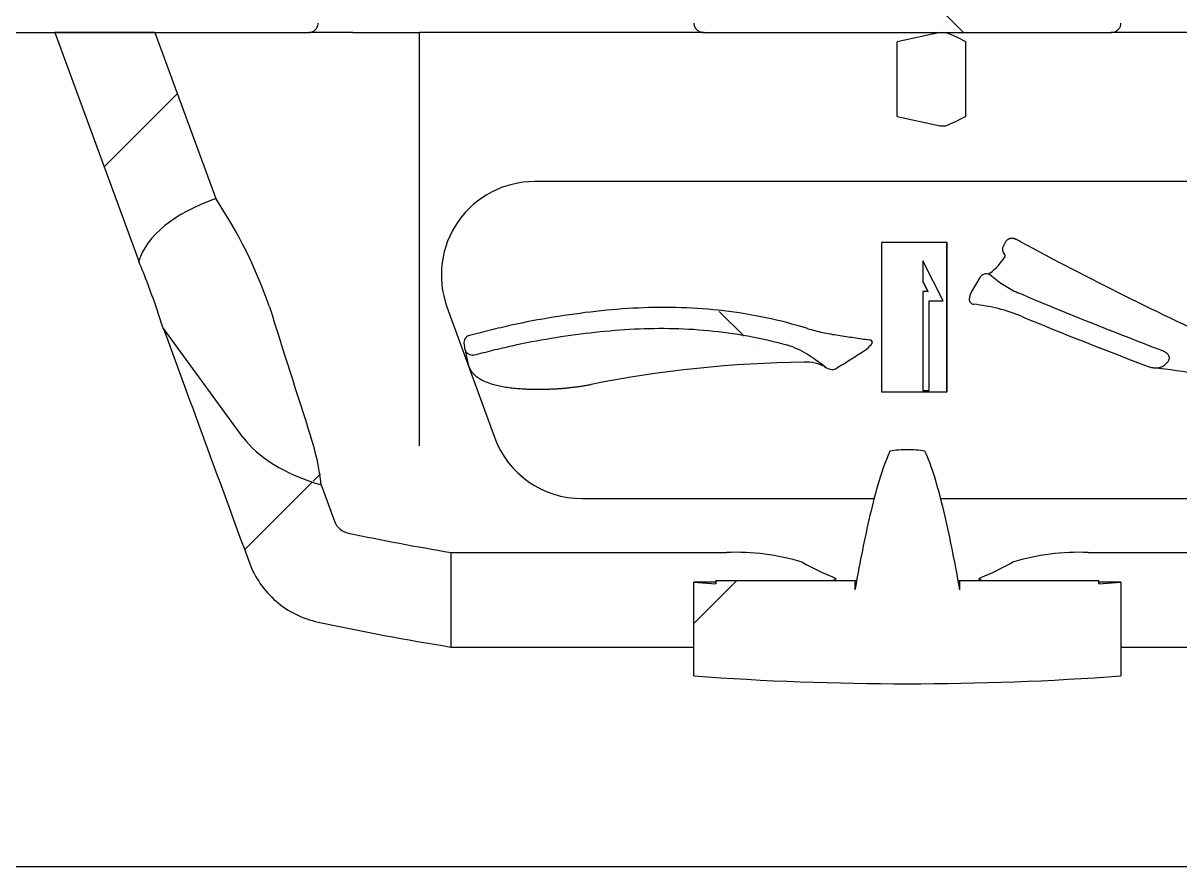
# Model space of a CAD drawing. Header units: millimetres. Extents: x 0 to 4637, y 0 to 3023.
# Drawn here: x 2365.2 to 2427.5, y 2670.2 to 2715.6 of the extents above; entities that cross this region are included whole.
import ezdxf

# ---------------------------------------------------------------- set-up
doc = ezdxf.new("R2010")
doc.units = ezdxf.units.MM
for name, color, linetype in [('Default', 7, 'Continuous'), ('INDICATOR_FAN', 7, 'Continuous'), ('OP_VALVE_MOUNTIN', 7, 'Continuous'), ('OPV_FAN_COVER', 7, 'Continuous'), ('STUD_FOR_OPV-MAG', 7, 'Continuous'), ('WALL_-1', 7, 'Continuous')]:
    doc.layers.add(name, color=color, linetype=linetype)

# ---------------------------------------------------------------- blocks, each defined once
blk = doc.blocks.new('SE17')
at = {"layer": 'INDICATOR_FAN', "linetype": 'Continuous'}
h = blk.add_hatch(dxfattribs=at)
h.set_pattern_fill('ANSI34', angle=90, style=0)
h.paths.add_polyline_path([(255.9085, 341.5513), (256.4703, 341.5513), (256.4703, 342.8313), (255.9085, 342.8313)])
h.paths.add_polyline_path([(256.2652, 342.675), (256.2652, 342.5024), (256.2652, 342.4961), (256.3078, 342.4113), (256.2652, 342.4113), (256.2652, 341.5628), (256.3172, 341.5628), (256.3172, 342.3313), (256.4376, 342.3313)])
h = blk.add_hatch(dxfattribs=at)
h.set_pattern_fill('ANSI34', angle=90, style=0)
edge = h.paths.add_edge_path()
edge.add_arc((256.81, 342.4983), 0.0648, 78.55259, 149.08291)
edge.add_line((256.7544, 342.5316), (256.6802, 342.4066))
edge.add_spline(control_points=[(256.6802, 342.4066), (256.6692, 342.3883), (256.6618, 342.3678), (256.6627, 342.3358), (256.6654, 342.3249), (256.6788, 342.3081), (256.6892, 342.3035), (256.6999, 342.3023)], knot_values=[0, 0, 0, 0, 0.5, 0.5, 0.75, 0.75, 1, 1, 1, 1], degree=3, periodic=0)
edge.add_arc((256.547, 340.8198), 1.4903, 67.65531, 84.11329, ccw=False)
edge.add_arc((270.2066, 373.6642), 34.0813, 247.4079, 249.36956)
edge.add_arc((258.2618, 341.9381), 0.1811, 249.50724, 263.53106)
edge.add_spline(control_points=[(258.2414, 341.7582), (258.2522, 341.7569), (258.2632, 341.7566), (258.2869, 341.7583), (258.2997, 341.7606), (258.324, 341.7692), (258.3357, 341.7755), (258.3445, 341.7851)], knot_values=[0.288056, 0.288056, 0.288056, 0.288056, 0.5, 0.5, 0.75, 0.75, 1, 1, 1, 1], degree=3, periodic=0)
edge.add_line((258.3445, 341.7851), (258.3689, 341.812))
edge.add_spline(control_points=[(258.3689, 341.812), (258.3721, 341.8155), (258.3749, 341.8195), (258.3769, 341.8239), (258.379, 341.8282), (258.3802, 341.833), (258.3806, 341.8378), (258.3809, 341.8422), (258.3804, 341.8468), (258.3792, 341.851), (258.3778, 341.8565), (258.3753, 341.8616), (258.3722, 341.8663), (258.3677, 341.873), (258.3619, 341.879), (258.3555, 341.884), (258.3458, 341.8916), (258.3347, 341.8975), (258.3232, 341.9019)], knot_values=[0, 0, 0, 0, 0.118761, 0.118761, 0.118761, 0.238696, 0.238696, 0.238696, 0.349044, 0.349044, 0.349044, 0.48847, 0.48847, 0.48847, 0.691539, 0.691539, 0.691539, 1, 1, 1, 1], degree=3, periodic=0)
edge.add_line((258.3232, 341.9019), (257.0797, 342.4015))
edge.add_arc((257.4448, 343.2164), 0.8929, 228.59475, 245.86559, ccw=False)
edge.add_arc((256.8102, 342.4953), 0.0677, 49.35549, 70.88384)
edge.add_arc((256.81, 342.4947), 0.0683, 70.90941, 77.46287)
edge.add_line((256.8248, 342.5614), (256.8228, 342.5618))
h = blk.add_hatch(dxfattribs=at)
h.set_pattern_fill('ANSI34', angle=90, style=0)
edge = h.paths.add_edge_path()
edge.add_arc((252.3909, 341.9719), 0.0658, 104.18709, 191.07774)
edge.add_line((252.3263, 341.9593), (252.3317, 341.9254))
edge.add_arc((252.4031, 341.9369), 0.0723, 189.1403, 192.89043)
edge.add_arc((252.3978, 341.9335), 0.0664, 191.04621, 280.11152)
edge.add_arc((253.9076, 337.0326), 5.0623, 76.47922, 107.21307, ccw=False)
edge.add_line((255.0911, 341.9546), (255.1028, 341.9512))
edge.add_arc((254.7558, 340.9795), 1.0317, 49.84344, 70.34813, ccw=False)
edge.add_arc((255.5055, 341.8785), 0.1389, 232.62376, 237.38453)
edge.add_spline(control_points=[(255.4306, 341.7615), (255.4424, 341.7539), (255.4552, 341.7483), (255.4862, 341.7416), (255.5054, 341.7426), (255.5206, 341.7523)], knot_values=[0.107844, 0.107844, 0.107844, 0.107844, 0.5, 0.5, 1, 1, 1, 1], degree=3, periodic=0)
edge.add_arc((251.2317, 348.8059), 8.2552, 301.30153, 303.21441)
edge.add_spline(control_points=[(255.7536, 341.8994), (255.7741, 341.9127), (255.7934, 341.9276), (255.8189, 341.954), (255.828, 341.9633), (255.8322, 341.9814), (255.8293, 341.9878), (255.8187, 341.9942), (255.8126, 341.9956), (255.8065, 341.9965)], knot_values=[0, 0, 0, 0, 0.5, 0.5, 0.75, 0.75, 0.875, 0.875, 1, 1, 1, 1], degree=3, periodic=0)
edge.add_arc((256.1211, 345.2011), 3.22, 254.7282, 264.39352, ccw=False)
edge.add_arc((253.9241, 337.1471), 5.1283, 74.75066, 107.58509)
at = {"layer": 'OP_VALVE_MOUNTIN', "linetype": 'Continuous'}
h = blk.add_hatch(dxfattribs=at)
h.set_pattern_fill('ANSI32', scale=2, angle=90, style=0)
edge = h.paths.add_edge_path()
edge.add_arc((238.63, 345.3548), 0.08, 89.96866, 179.97182)
edge.add_line((238.55, 345.3548), (238.55, 344.7148))
edge.add_arc((238.63, 344.7149), 0.08, 180.02855, 270.03097)
edge.add_line((238.63, 344.6348), (248.8154, 344.6348))
edge.add_line((248.8154, 344.6348), (249.6725, 344.6348))
edge.add_line((249.6725, 344.6348), (249.82, 344.6348))
edge.add_line((249.82, 344.6348), (249.8208, 344.6348))
edge.add_line((249.8208, 344.6348), (250.0998, 344.6348))
edge.add_line((250.0998, 344.6348), (250.1006, 344.6348))
edge.add_line((250.1006, 344.6348), (250.4424, 344.6348))
edge.add_line((250.4424, 344.6348), (250.9937, 344.6348))
edge.add_arc((250.9942, 344.7153), 0.0805, 269.66101, 359.64194)
edge.add_line((251.0747, 344.7148), (251.0747, 345.3548))
edge.add_arc((250.9942, 345.3543), 0.0805, 0.35375, 90.3433)
edge.add_line((250.9937, 345.4348), (250.7027, 345.4348))
edge.add_line((250.7027, 345.4348), (249.9499, 345.4349))
edge.add_line((249.9499, 345.4349), (247.7699, 345.4348))
edge.add_line((247.7699, 345.4348), (238.63, 345.4348))
h = blk.add_hatch(dxfattribs=at)
h.set_pattern_fill('ANSI32', scale=2, angle=90, style=0)
edge = h.paths.add_edge_path()
edge.add_arc((254.385, 345.3453), 0.0896, 89.13833, 145.80898)
edge.add_arc((254.374, 345.3546), 0.0752, 146.91839, 179.78047)
edge.add_line((254.2987, 345.3548), (254.2987, 344.7148))
edge.add_arc((254.3826, 344.7187), 0.084, 182.65793, 272.55846)
edge.add_line((254.3864, 344.6348), (255.4118, 344.6348))
edge.add_line((255.4118, 344.6348), (256.4121, 344.6348))
edge.add_line((256.4121, 344.6348), (256.4581, 344.6348))
edge.add_line((256.4581, 344.6348), (256.8518, 344.6348))
edge.add_line((256.8518, 344.6348), (257.8772, 344.6348))
edge.add_arc((257.881, 344.7186), 0.0838, 267.34158, 357.44204)
edge.add_line((257.9648, 344.7148), (257.9648, 345.3548))
edge.add_arc((257.8901, 345.3547), 0.0747, 0.09689, 33.17256)
edge.add_arc((257.8787, 345.3457), 0.0891, 34.01009, 91.00966)
edge.add_line((257.8772, 345.4348), (256.8518, 345.4348))
edge.add_line((256.8518, 345.4348), (255.4118, 345.4348))
edge.add_line((255.4118, 345.4348), (254.3864, 345.4348))
at = {"layer": 'OPV_FAN_COVER', "linetype": 'Continuous'}
h = blk.add_hatch(dxfattribs=at)
h.set_pattern_fill('ANSI34', angle=9e-06, style=0)
edge = h.paths.add_edge_path()
edge.add_ellipse((251.1174, 342.5548), major_axis=(-1.6, 0), ratio=0.5, start_angle=305.16954, end_angle=351.59496)
edge.add_line((250.1958, 343.2088), (249.6725, 344.6348))
edge.add_line((249.6725, 344.6348), (248.8154, 344.6348))
edge.add_line((248.8154, 344.6348), (249.5346, 342.6718))
h = blk.add_hatch(dxfattribs=at)
h.set_pattern_fill('ANSI34', angle=9e-06, style=0)
edge = h.paths.add_edge_path()
edge.add_spline(control_points=[(249.7427, 342.1043), (249.9898, 341.4307), (250.237, 340.7572), (250.4846, 340.0838)], knot_values=[0, 0, 0, 0, 1, 1, 1, 1], degree=3, periodic=0)
edge.add_arc((251.2403, 340.3641), 0.806, 200.3504, 258.09317)
edge.add_arc((256.0787, 363.0406), 23.9929, 257.96028, 260.72727)
edge.add_line((252.2126, 339.3612), (252.2126, 340.1726))
edge.add_line((252.2126, 340.1726), (251.3331, 340.3388))
edge.add_arc((251.3656, 340.497), 0.1615, 200.42587, 258.36711, ccw=False)
edge.add_line((251.2143, 340.4406), (251.0996, 340.7518))
edge.add_ellipse((251.9327, 341.4348), major_axis=(-1.6, 0), ratio=0.5, start_angle=20, end_angle=58.62045)
edge.add_line((250.4292, 341.1612), (249.7427, 342.1043))
h = blk.add_hatch(dxfattribs=at)
h.set_pattern_fill('ANSI34', angle=9e-06, style=0)
edge = h.paths.add_edge_path()
edge.add_line((257.9648, 339.1137), (257.9648, 339.3612))
edge.add_line((257.9648, 339.3612), (257.9648, 339.9164))
edge.add_line((257.9648, 339.9164), (257.7752, 339.9026))
edge.add_line((257.7752, 339.9026), (257.7752, 339.9164))
edge.add_line((257.7752, 339.9164), (257.7752, 339.9308))
edge.add_line((257.7752, 339.9308), (257.6842, 339.9308))
edge.add_line((257.6842, 339.9308), (257.2745, 339.9308))
edge.add_line((257.2745, 339.9308), (257.0343, 339.9308))
edge.add_line((257.0343, 339.9308), (257.0286, 339.9308))
edge.add_line((257.0286, 339.9308), (257.0043, 339.9308))
edge.add_line((257.0043, 339.9308), (256.9909, 339.9308))
edge.add_line((256.9909, 339.9308), (256.9805, 339.9308))
edge.add_line((256.9805, 339.9308), (256.8575, 339.9308))
edge.add_line((256.8575, 339.9308), (256.7724, 339.9308))
edge.add_line((256.7724, 339.9308), (256.7615, 339.9308))
edge.add_line((256.7615, 339.9308), (256.7226, 339.9308))
edge.add_line((256.7226, 339.9308), (256.7218, 339.9308))
edge.add_line((256.7218, 339.9308), (256.5823, 339.9308))
edge.add_line((256.5823, 339.9308), (256.5823, 339.8508))
edge.add_line((256.5823, 339.8508), (256.5698, 339.9203))
edge.add_line((256.5698, 339.9203), (256.5679, 339.9309))
edge.add_arc((243.9521, 337.6527), 12.8198, 10.23663, 12.09528)
edge.add_arc((247.4379, 338.3853), 9.2579, 12.18228, 12.82745)
edge.add_arc((249.5073, 338.857), 7.1355, 12.82327, 14.42725)
edge.add_arc((253.6924, 339.9509), 2.8098, 14.08753, 22.84622)
edge.add_arc((256.1318, 340.1676), 0.887, 80.26308, 99.73692)
edge.add_arc((258.5715, 339.9507), 2.8102, 157.15438, 165.91051)
edge.add_arc((262.7596, 338.8562), 7.1389, 165.57295, 167.17691)
edge.add_arc((264.8274, 338.3849), 9.2597, 167.17292, 167.81783)
edge.add_arc((268.3125, 337.6524), 12.821, 167.90483, 169.76338)
edge.add_line((255.6957, 339.9309), (255.6812, 339.8508))
edge.add_line((255.6812, 339.8508), (255.6812, 339.9308))
edge.add_line((255.6812, 339.9308), (255.6809, 339.9308))
edge.add_line((255.6809, 339.9308), (255.502, 339.9308))
edge.add_line((255.502, 339.9308), (255.4905, 339.9308))
edge.add_line((255.4905, 339.9308), (255.2569, 339.9308))
edge.add_line((255.2569, 339.9308), (255.2292, 339.9308))
edge.add_line((255.2292, 339.9308), (255.1311, 339.9308))
edge.add_line((255.1311, 339.9308), (254.9729, 339.9308))
edge.add_line((254.9729, 339.9308), (254.5793, 339.9308))
edge.add_line((254.5793, 339.9308), (254.4884, 339.9308))
edge.add_line((254.4884, 339.9308), (254.4884, 339.9164))
edge.add_line((254.4884, 339.9164), (254.4884, 339.9026))
edge.add_line((254.4884, 339.9026), (254.2987, 339.9164))
edge.add_line((254.2987, 339.9164), (254.2987, 339.3612))
edge.add_line((254.2987, 339.3612), (254.2987, 339.1137))
edge.add_arc((256.1318, 364.0157), 24.9693, 265.79006, 274.20994)
at = {"layer": 'STUD_FOR_OPV-MAG', "linetype": 'Continuous'}
h = blk.add_hatch(dxfattribs=at)
h.set_pattern_fill('ANSI32', angle=9e-06, style=0)
edge = h.paths.add_edge_path()
edge.add_arc((255.9176, 343.2228), 1.512, 61.7629, 69.05256)
edge.add_line((256.4581, 344.6348), (256.4121, 344.6348))
edge.add_line((256.4121, 344.6348), (256.0438, 344.5548))
edge.add_line((256.0438, 344.5548), (256.0438, 343.9148))
edge.add_line((256.0438, 343.9148), (256.4121, 343.8348))
edge.add_line((256.4121, 343.8348), (256.4581, 343.8348))
edge.add_arc((255.9183, 345.2453), 1.5103, 290.94333, 298.24121)
edge.add_line((256.6329, 343.9148), (256.6329, 344.5548))
at = {"layer": 'INDICATOR_FAN', "color": 7, "linetype": 'Continuous'}
for p, q in [((256.4703, 342.8313), (255.9085, 342.8313)), ((255.9085, 342.8313), (255.9085, 341.5513)), ((256.4721, 342.8313), (256.4703, 342.8313)), ((256.4703, 341.5513), (256.4703, 342.8313)), ((256.4721, 341.5513), (256.4721, 342.8313)), ((256.9706, 342.833), (256.9556, 342.8047)), ((256.2652, 342.675), (256.2652, 342.4961)), ((256.4376, 342.3313), (256.2652, 342.675)), ((256.7544, 342.5316), (256.6802, 342.4066)), ((256.3106, 342.4113), (256.2652, 342.5024)), ((256.2652, 342.4961), (256.3078, 342.4113)), ((256.2652, 342.4113), (256.2652, 341.5628)), ((256.3078, 342.4113), (256.2652, 342.4113)), ((256.3078, 342.4113), (256.3106, 342.4113)), ((256.3172, 342.3313), (256.4376, 342.3313)), ((256.3172, 341.5628), (256.3172, 342.3313)), ((252.3263, 341.9593), (252.3317, 341.9254)), ((252.3327, 341.9208), (252.3632, 341.7863)), ((255.1028, 341.9512), (255.0911, 341.9546)), ((258.3445, 341.7851), (258.3689, 341.812)), ((255.9085, 341.5513), (256.4703, 341.5513)), ((256.2652, 341.5628), (256.3172, 341.5628)), ((256.4721, 341.5513), (256.4703, 341.5513))]:
    blk.add_line(p, q, dxfattribs=at)
for centre, radius, start, end in [((270.4312, 367.4062), 27.949, 241.50811, 245.63613), ((256.5605, 342.9599), 0.4786, 305.45124, 329.33242), ((257.0155, 342.7735), 0.0675, 152.53033, 221.02921), ((255.3756, 331.7261), 10.0806, 90.74809, 101.20173), ((255.2636, 341.4738), 0.3326, 59.86513, 93.37034), ((257.5969, 335.8828), 5.9102, 75.9112, 83.73974)]:
    blk.add_arc(centre, radius, start, end, dxfattribs=at)
for points, knots in [([(257.0848, 342.8496), (257.0844, 342.8498), (257.0806, 342.8517), (257.0734, 342.8553), (257.065, 342.8591), (257.0577, 342.8619), (257.052, 342.8638), (257.0468, 342.8653), (257.0416, 342.8664), (257.0361, 342.8672), (257.0302, 342.8676), (257.0237, 342.8674), (257.0166, 342.8665), (257.009, 342.8647), (257.0013, 342.8618), (256.9936, 342.8577), (256.9863, 342.8524), (256.9795, 342.8459), (256.9741, 342.8392), (256.9718, 342.8348), (256.9708, 342.8328)], [0, 0, 0, 0, 0.015486, 0.155029, 0.308862, 0.407697, 0.4826, 0.540568, 0.58972, 0.632605, 0.671658, 0.708807, 0.745455, 0.782218, 0.819481, 0.857215, 0.895239, 0.933403, 0.975091, 1, 1, 1, 1]), ([(256.9646, 342.7291), (256.9649, 342.7287), (256.9658, 342.7276), (256.9666, 342.7261), (256.9672, 342.7246), (256.9677, 342.7228), (256.9679, 342.7203), (256.9678, 342.7169), (256.9672, 342.7124), (256.9659, 342.707), (256.9646, 342.7028), (256.9638, 342.7006), (256.9637, 342.7005)], [0, 0, 0, 0, 0.0441173, 0.158363, 0.2949875, 0.4075826, 0.5079292, 0.5990757, 0.6845342, 0.7751251, 0.8480934, 0.8524418, 0.8524418, 0.8524418, 0.8524418]), ([(256.8543, 342.5467), (256.8485, 342.5516), (256.8418, 342.5556), (256.8348, 342.5584), (256.8277, 342.5611), (256.8201, 342.5627), (256.8125, 342.563), (256.8049, 342.5632), (256.7972, 342.5622), (256.7899, 342.5599), (256.7829, 342.5576), (256.776, 342.5541), (256.7702, 342.5495), (256.7639, 342.5447), (256.7584, 342.5385), (256.7544, 342.5316)], [0, 0, 0, 0, 0.198508, 0.198508, 0.198508, 0.396962, 0.396962, 0.396962, 0.595881, 0.595881, 0.595881, 0.790961, 0.790961, 0.790961, 1, 1, 1, 1]), ([(256.8383, 342.5702), (256.8369, 342.5691), (256.834, 342.5667), (256.8297, 342.5639), (256.8266, 342.5621), (256.8251, 342.5614), (256.8247, 342.5612)], [0, 0, 0, 0, 0.0728819, 0.1857277, 0.2973025, 0.3563228, 0.3563228, 0.3563228, 0.3563228]), ([(256.8543, 342.5467), (256.888, 342.5177), (256.9234, 342.4905), (256.9985, 342.4414), (257.0382, 342.4194), (257.0797, 342.4015)], [0, 0, 0, 0, 0.5, 0.5, 1, 1, 1, 1]), ([(256.6802, 342.4066), (256.6692, 342.3883), (256.6618, 342.3678), (256.6627, 342.3358), (256.6654, 342.3249), (256.6788, 342.3081), (256.6892, 342.3035), (256.6999, 342.3023)], [0, 0, 0, 0, 0.5, 0.5, 0.75, 0.75, 1, 1, 1, 1]), ([(258.3232, 341.9019), (258.1147, 341.9821), (257.9065, 342.063), (257.4916, 342.2286), (257.2849, 342.3133), (257.0797, 342.4015)], [0, 0, 0, 0, 0.5, 0.5, 1, 1, 1, 1]), ([(255.2729, 342.0948), (255.039, 342.167), (254.7981, 342.2173), (254.3117, 342.2748), (254.0663, 342.2817), (253.5781, 342.2589), (253.3342, 342.2304), (252.9714, 342.1715), (252.851, 342.149), (252.6719, 342.1089), (252.6124, 342.0946), (252.4936, 342.0651), (252.4345, 342.0489), (252.3747, 342.0358)], [0, 0, 0, 0, 0.25, 0.25, 0.5, 0.5, 0.75, 0.75, 0.875, 0.875, 0.9375, 0.9375, 1, 1, 1, 1]), ([(252.3747, 342.0358), (252.3681, 342.0343), (252.3616, 342.0316), (252.3558, 342.028), (252.35, 342.0244), (252.3448, 342.0198), (252.3405, 342.0145), (252.3361, 342.0091), (252.3325, 342.0029), (252.33, 341.9964), (252.3273, 341.9894), (252.3258, 341.982), (252.3254, 341.9746), (252.3252, 341.9695), (252.3254, 341.9643), (252.3263, 341.9593)], [0, 0, 0, 0, 0.206005, 0.206005, 0.206005, 0.411657, 0.411657, 0.411657, 0.622719, 0.622719, 0.622719, 0.846853, 0.846853, 0.846853, 1, 1, 1, 1]), ([(252.4095, 341.8681), (252.4648, 341.88), (252.5195, 341.8946), (252.6294, 341.9216), (252.6845, 341.9347), (252.8501, 341.9718), (252.9613, 341.9929), (253.2966, 342.048), (253.5212, 342.0752), (253.9736, 342.1011), (254.1996, 342.0989), (254.6505, 342.0556), (254.8732, 342.015), (255.0911, 341.9546)], [0, 0, 0, 0, 0.0625, 0.0625, 0.125, 0.125, 0.25, 0.25, 0.5, 0.5, 0.75, 0.75, 1, 1, 1, 1]), ([(255.2729, 342.0948), (255.3165, 342.0814), (255.3603, 342.07), (255.4488, 342.0509), (255.4933, 342.0432), (255.5827, 342.0293), (255.6275, 342.0231), (255.7171, 342.0104), (255.7619, 342.0037), (255.8065, 341.9965)], [0, 0, 0, 0, 0.25, 0.25, 0.5, 0.5, 0.75, 0.75, 1, 1, 1, 1]), ([(252.3317, 341.9254), (252.333, 341.9174), (252.3357, 341.9095), (252.3396, 341.9024), (252.3434, 341.8952), (252.3486, 341.8886), (252.3546, 341.8832), (252.3605, 341.878), (252.3675, 341.8737), (252.3748, 341.8709), (252.3817, 341.8683), (252.3892, 341.8668), (252.3966, 341.8668), (252.4009, 341.8668), (252.4053, 341.8672), (252.4095, 341.8681)], [0, 0, 0, 0, 0.226707, 0.226707, 0.226707, 0.45379, 0.45379, 0.45379, 0.67415, 0.67415, 0.67415, 0.880277, 0.880277, 0.880277, 1, 1, 1, 1]), ([(255.4212, 341.7681), (255.3722, 341.8054), (255.3227, 341.8419), (255.2182, 341.9056), (255.1632, 341.933), (255.1028, 341.9512)], [0, 0, 0, 0, 0.5, 0.5, 1, 1, 1, 1]), ([(255.7536, 341.8994), (255.7741, 341.9127), (255.7934, 341.9276), (255.8189, 341.954), (255.828, 341.9633), (255.8322, 341.9814), (255.8293, 341.9878), (255.8187, 341.9942), (255.8126, 341.9956), (255.8065, 341.9965)], [0, 0, 0, 0, 0.5, 0.5, 0.75, 0.75, 0.875, 0.875, 1, 1, 1, 1]), ([(255.5206, 341.7523), (255.5593, 341.777), (255.5986, 341.8008), (255.6769, 341.8489), (255.7151, 341.8743), (255.7536, 341.8994)], [0, 0, 0, 0, 0.5, 0.5, 1, 1, 1, 1]), ([(258.3689, 341.812), (258.3721, 341.8155), (258.3749, 341.8195), (258.3769, 341.8239), (258.379, 341.8282), (258.3802, 341.833), (258.3806, 341.8378), (258.3809, 341.8422), (258.3804, 341.8468), (258.3792, 341.851), (258.3778, 341.8565), (258.3753, 341.8616), (258.3722, 341.8663), (258.3677, 341.873), (258.3619, 341.879), (258.3555, 341.884), (258.3458, 341.8916), (258.3347, 341.8975), (258.3232, 341.9019)], [0, 0, 0, 0, 0.118761, 0.118761, 0.118761, 0.238696, 0.238696, 0.238696, 0.349044, 0.349044, 0.349044, 0.48847, 0.48847, 0.48847, 0.691539, 0.691539, 0.691539, 1, 1, 1, 1]), ([(252.3633, 341.7862), (252.3641, 341.7827), (252.3658, 341.7753), (252.3703, 341.7625), (252.3765, 341.7488), (252.3841, 341.7354), (252.393, 341.7225), (252.4032, 341.7101), (252.4148, 341.6981), (252.4279, 341.6865), (252.4424, 341.6754), (252.4583, 341.6649), (252.4756, 341.6549), (252.4944, 341.6455), (252.5145, 341.6367), (252.5359, 341.6285), (252.5584, 341.6209), (252.5819, 341.614), (252.6063, 341.6077), (252.6315, 341.6021), (252.6575, 341.597), (252.6842, 341.5924), (252.7115, 341.5884), (252.7394, 341.5849), (252.7679, 341.5819), (252.7969, 341.5794), (252.8265, 341.5773), (252.8567, 341.5756), (252.8875, 341.5744), (252.919, 341.5736), (252.951, 341.5732), (252.9834, 341.5732), (253.0161, 341.5736), (253.0491, 341.5745), (253.0821, 341.5758), (253.1152, 341.5776), (253.1482, 341.5797), (253.181, 341.5823), (253.2137, 341.5853), (253.2464, 341.5887), (253.2792, 341.5926), (253.312, 341.597), (253.3448, 341.6019), (253.377, 341.6072), (253.4019, 341.6116), (253.4143, 341.6141), (253.4172, 341.6147)], [0, 0, 0, 0, 0.01248, 0.032155, 0.051922, 0.071941, 0.092364, 0.113333, 0.134968, 0.157346, 0.180523, 0.20358, 0.227672, 0.25234, 0.277383, 0.302606, 0.327838, 0.352971, 0.37795, 0.402745, 0.427335, 0.451712, 0.47587, 0.499807, 0.523501, 0.547064, 0.570445, 0.593923, 0.617486, 0.641115, 0.664788, 0.688482, 0.712161, 0.735796, 0.759361, 0.782829, 0.806176, 0.829384, 0.852449, 0.875537, 0.898984, 0.922601, 0.946334, 0.970124, 0.993908, 1, 1, 1, 1]), ([(255.4212, 341.7681), (255.4354, 341.7572), (255.4515, 341.7491), (255.4862, 341.7416), (255.5054, 341.7426), (255.5206, 341.7523)], [0, 0, 0, 0, 0.5, 0.5, 1, 1, 1, 1]), ([(258.1984, 341.7685), (258.2105, 341.7639), (258.2229, 341.7608), (258.2482, 341.7571), (258.2613, 341.7565), (258.2869, 341.7583), (258.2997, 341.7606), (258.324, 341.7692), (258.3357, 341.7755), (258.3445, 341.7851)], [0, 0, 0, 0, 0.25, 0.25, 0.5, 0.5, 0.75, 0.75, 1, 1, 1, 1])]:
    blk.add_open_spline(points, degree=3, knots=knots, dxfattribs=at)
for points in [[(257.0981, 342.8425), (257.0937, 342.8449), (257.0896, 342.847), (257.0859, 342.8489)], [(257.1136, 342.1982), (256.9807, 342.2541), (256.8422, 342.2862), (256.6999, 342.3023)], [(257.1136, 342.1982), (257.4722, 342.0476), (257.8349, 341.907), (258.1984, 341.7685)]]:
    blk.add_open_spline(points, degree=3, dxfattribs=at)
at = {"layer": 'OP_VALVE_MOUNTIN', "color": 7, "linetype": 'Continuous'}
for p, q in [((238.63, 344.6348), (250.9937, 344.6348)), ((251.3718, 344.6348), (250.9937, 344.6348)), ((254.2058, 344.6348), (251.9444, 344.6348)), ((254.3862, 344.6348), (254.2058, 344.6348)), ((254.3864, 344.6348), (257.8772, 344.6348)), ((258.0577, 344.6348), (257.8773, 344.6348)), ((260.3191, 344.6348), (258.0577, 344.6348))]:
    blk.add_line(p, q, dxfattribs=at)
for points, knots in [([(250.9937, 344.6348), (251.0016, 344.6348), (251.0096, 344.636), (251.0172, 344.6383), (251.026, 344.6409), (251.0344, 344.6451), (251.0418, 344.6505), (251.0492, 344.6559), (251.0557, 344.6626), (251.0608, 344.6702), (251.0659, 344.6776), (251.0698, 344.686), (251.0721, 344.6947), (251.0738, 344.7013), (251.0747, 344.7081), (251.0747, 344.7148)], [0, 0, 0, 0, 0.188889, 0.188889, 0.188889, 0.407357, 0.407357, 0.407357, 0.624504, 0.624504, 0.624504, 0.83918, 0.83918, 0.83918, 1, 1, 1, 1]), ([(254.2987, 344.7148), (254.2987, 344.7096), (254.2993, 344.7043), (254.3004, 344.6991), (254.3013, 344.6953), (254.3024, 344.6915), (254.3039, 344.6878), (254.3072, 344.6794), (254.312, 344.6716), (254.3179, 344.6649), (254.3238, 344.6581), (254.3309, 344.6523), (254.3385, 344.6478), (254.3467, 344.6429), (254.3558, 344.6394), (254.365, 344.6372), (254.372, 344.6356), (254.3792, 344.6348), (254.3864, 344.6348)], [0, 0, 0, 0, 0.120271, 0.120271, 0.120271, 0.209424, 0.209424, 0.209424, 0.414607, 0.414607, 0.414607, 0.618973, 0.618973, 0.618973, 0.836137, 0.836137, 0.836137, 1, 1, 1, 1]), ([(257.8772, 344.6348), (257.8807, 344.6348), (257.8842, 344.635), (257.8876, 344.6354), (257.8984, 344.6366), (257.9091, 344.6396), (257.9188, 344.6444), (257.9282, 344.649), (257.937, 344.6555), (257.9441, 344.6632), (257.9507, 344.6703), (257.9561, 344.6787), (257.9596, 344.6877), (257.9629, 344.6959), (257.9646, 344.7049), (257.9648, 344.7137), (257.9648, 344.7141), (257.9648, 344.7145), (257.9648, 344.7148)], [0, 0, 0, 0, 0.079417, 0.079417, 0.079417, 0.327159, 0.327159, 0.327159, 0.568002, 0.568002, 0.568002, 0.789752, 0.789752, 0.789752, 0.991264, 0.991264, 0.991264, 1, 1, 1, 1])]:
    blk.add_open_spline(points, degree=3, knots=knots, dxfattribs=at)
at = {"layer": 'OPV_FAN_COVER', "color": 7, "linetype": 'Continuous'}
for p, q in [((249.6725, 344.6348), (248.8154, 344.6348)), ((248.8154, 344.6348), (249.5346, 342.6718)), ((249.6725, 344.6348), (250.1958, 343.2088)), ((251.3718, 344.6348), (251.9444, 344.6348)), ((251.9444, 341.0885), (251.9444, 344.6348)), ((259.3318, 343.3548), (252.9318, 343.3548)), ((249.7427, 342.1043), (249.6829, 342.2812)), ((252.18, 342.2812), (252.5877, 341.1612)), ((250.4292, 341.1612), (249.7427, 342.1043)), ((251.0996, 340.7518), (251.2143, 340.4406)), ((253.3394, 340.6348), (255.8461, 340.6348)), ((256.4176, 340.6348), (258.9241, 340.6348)), ((252.2126, 340.1726), (254.5793, 340.1726)), ((252.2126, 340.1726), (252.2126, 339.3612)), ((257.6842, 340.1726), (260.051, 340.1726)), ((254.4884, 339.9308), (254.4884, 339.9026)), ((254.4884, 339.9308), (255.6812, 339.9308)), ((255.6812, 339.9308), (255.6958, 339.9308)), ((255.6812, 339.9308), (255.6812, 339.8508)), ((256.568, 339.9308), (256.5823, 339.9308)), ((256.5823, 339.9308), (257.7752, 339.9308)), ((256.5823, 339.8508), (256.5823, 339.9308)), ((257.7752, 339.9026), (257.7752, 339.9308)), ((254.4884, 339.9164), (254.2987, 339.9164)), ((254.2987, 339.1137), (254.2987, 339.9164)), ((254.2987, 339.9164), (254.4884, 339.9026)), ((257.9648, 339.9164), (257.7752, 339.9164)), ((257.7752, 339.9026), (257.9648, 339.9164)), ((257.9648, 339.9164), (257.9648, 339.1137)), ((252.2126, 339.3612), (254.2987, 339.3612)), ((257.9648, 339.3612), (260.051, 339.3612))]:
    blk.add_line(p, q, dxfattribs=at)
for centre, radius, start, end in [((252.9318, 342.5548), 0.8, 90, 200), ((246.7877, 340.9385), 4.0951, 19.1408, 33.66944), ((243.8847, 340.3033), 6.1263, 18.83552, 22.74328), ((455.7713, 406.7997), 215.0227, 197.460863, 197.774007), ((249.2807, 340.5767), 1.8273, 5.49685, 18.65209), ((253.3394, 341.4348), 0.8, 200, 270), ((254.6553, 338.1719), 2.0021, 73.34054, 92.17439), ((257.6083, 338.1721), 2.002, 87.82501, 106.66006)]:
    blk.add_arc(centre, radius, start, end, dxfattribs=at)
for centre, major_axis, ratio, start_param, end_param in [((251.1174, 342.5548), (-1.6, 0), 0.5, 5.326213, 6.13649), ((251.9327, 341.4348), (-1.6, 0), 0.5, 0.349066, 1.02312), ((256.1175, 363.0348), (0, -23.2), 0.258819, -0.148478, -0.102682), ((256.146, 363.0348), (0, -23.2), 0.258819, 0.102682, 0.148478)]:
    blk.add_ellipse(centre, major_axis=major_axis, ratio=ratio, start_param=start_param, end_param=end_param, dxfattribs=at)
for points in [[(249.7427, 342.1043), (249.9898, 341.4307), (250.237, 340.7572), (250.4846, 340.0838)], [(251.3331, 340.3388), (251.6253, 340.2778), (251.9184, 340.2224), (252.2126, 340.1726)], [(255.502, 339.957), (255.5271, 339.947), (255.5232, 339.9379), (255.4911, 339.9308)], [(256.7723, 339.9308), (256.7404, 339.9379), (256.7364, 339.947), (256.7615, 339.957)], [(251.074, 339.5755), (251.4519, 339.4949), (251.8314, 339.4235), (252.2126, 339.3612)]]:
    blk.add_open_spline(points, degree=3, dxfattribs=at)
for points, knots in [([(255.9817, 341.0418), (255.9377, 340.949), (255.9066, 340.8511), (255.8494, 340.6535), (255.8247, 340.5539), (255.7559, 340.254), (255.7172, 340.0527), (255.6812, 339.8508)], [0, 0, 0, 0, 0.25, 0.25, 0.5, 0.5, 1, 1, 1, 1]), ([(256.2818, 341.0418), (256.2319, 341.0502), (256.1813, 341.0546), (256.0813, 341.0546), (256.0314, 341.0502), (255.9817, 341.0418)], [0, 0, 0, 0, 0.5, 0.5, 1, 1, 1, 1]), ([(256.5823, 339.8508), (256.5463, 340.0527), (256.5076, 340.2541), (256.4387, 340.5542), (256.414, 340.6538), (256.357, 340.8509), (256.3258, 340.9492), (256.2818, 341.0418)], [0, 0, 0, 0, 0.5, 0.5, 0.75, 0.75, 1, 1, 1, 1]), ([(251.2143, 340.4406), (251.2237, 340.4152), (251.24, 340.3919), (251.2812, 340.3568), (251.3064, 340.3444), (251.3331, 340.3388)], [0, 0, 0, 0, 0.5, 0.5, 1, 1, 1, 1]), ([(250.4846, 340.0838), (250.5314, 339.9563), (250.6107, 339.8423), (250.7659, 339.709), (250.8221, 339.6719), (250.9432, 339.612), (251.0082, 339.5895), (251.074, 339.5755)], [0, 0, 0, 0, 0.5, 0.5, 0.75, 0.75, 1, 1, 1, 1]), ([(254.2987, 339.1137), (254.9057, 339.0685), (255.5167, 339.0463), (256.7467, 339.0463), (257.3578, 339.0685), (257.9648, 339.1137)], [0, 0, 0, 0, 0.5, 0.5, 1, 1, 1, 1])]:
    blk.add_open_spline(points, degree=3, knots=knots, dxfattribs=at)
at = {"layer": 'STUD_FOR_OPV-MAG', "color": 7, "linetype": 'Continuous'}
for p, q in [((256.4121, 344.6348), (256.0438, 344.5548)), ((256.4121, 344.6348), (256.4581, 344.6348)), ((256.0438, 343.9148), (256.0438, 344.5548)), ((256.6329, 343.9148), (256.6329, 344.5548)), ((256.0438, 343.9148), (256.4121, 343.8348)), ((256.4121, 343.8348), (256.4581, 343.8348))]:
    blk.add_line(p, q, dxfattribs=at)
for points in [[(256.6329, 344.5548), (256.5762, 344.5849), (256.5182, 344.6121), (256.4581, 344.6348)], [(256.4581, 343.8348), (256.5187, 343.8577), (256.5766, 343.8849), (256.6329, 343.9148)]]:
    blk.add_open_spline(points, degree=3, dxfattribs=at)
at = {"layer": 'WALL_-1', "color": 7, "linetype": 'Continuous'}
blk.add_line((274.5318, 337.4748), (237.7318, 337.4748), dxfattribs=at)

msp = doc.modelspace()

# ---------------------------------------------------------------- block references
at = {"layer": 'Default', "xscale": 6.278552465, "yscale": 6.278552465, "zscale": 6.278552465}
msp.add_blockref('SE17', (804.7265, 551.3132), dxfattribs=at)

doc.saveas('drawing.dxf')
